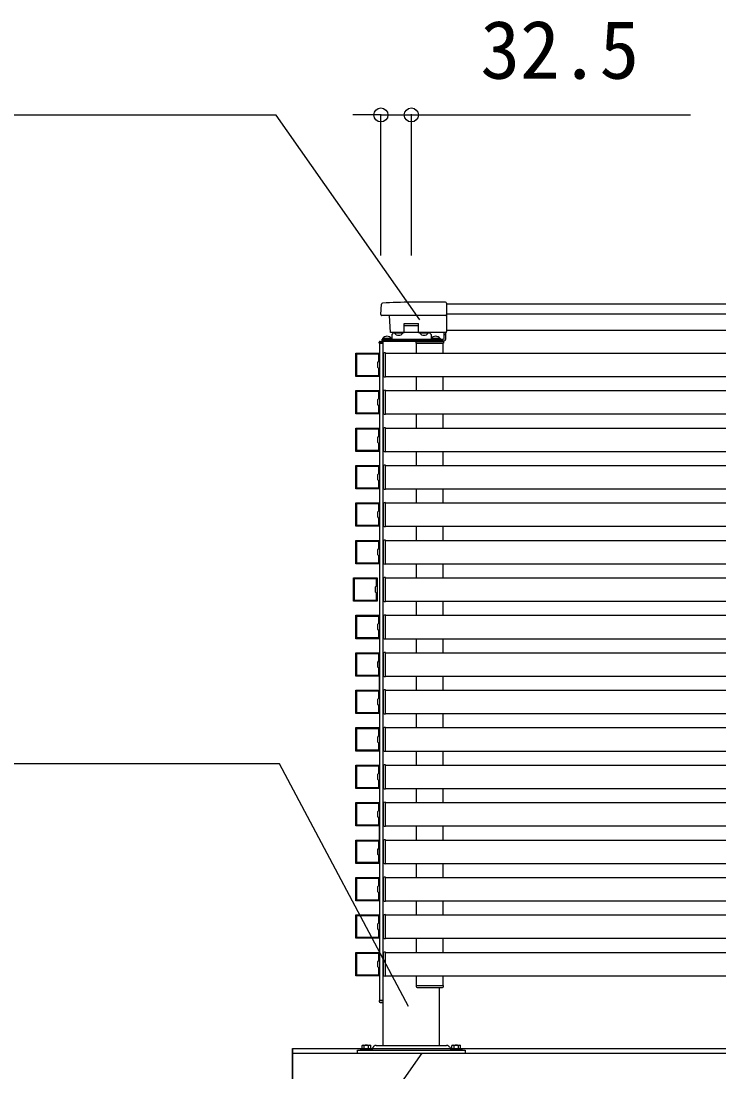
# Model space of a CAD drawing. Units: millimetres, scale not verified. Extents: x -4375 to 4375, y -6498 to 6472.
# Drawn here: x -1624 to -879, y 781 to 1904 of the extents above; entities that cross this region are included whole.
import ezdxf
from ezdxf.enums import TextEntityAlignment as Align

# ---------------------------------------------------------------- set-up
doc = ezdxf.new("R2010")
doc.units = ezdxf.units.MM
doc.header["$LTSCALE"] = 30
for name, color, linetype in [('0-2_YKK_11', 7, 'Continuous'), ('0-3_YKK_A1', 4, 'Continuous'), ('0-4_YKK_D', 6, 'Continuous')]:
    doc.layers.add(name, color=color, linetype=linetype)
doc.styles.add('ＭＳ ゴシック', font='')
doc.styles.get('ＭＳ ゴシック').set_extended_font_data('MS Gothic')

msp = doc.modelspace()

# ---------------------------------------------------------------- linework, layer by layer
at = {"layer": '0-2_YKK_11'}
for points in [[(-1241.33, 1524.1), (-1266.33, 1524.1), (-1266.33, 1549.1), (-1241.33, 1549.1)], [(-1242.13, 1524.9), (-1265.53, 1524.9), (-1265.53, 1548.3), (-1242.13, 1548.3), (-1242.13, 1540.3), (-1243.33, 1539.1), (-1243.33, 1534.1), (-1242.13, 1532.9)], [(-1241.33, 1484.1), (-1266.33, 1484.1), (-1266.33, 1509.1), (-1241.33, 1509.1)], [(-1242.13, 1484.9), (-1265.53, 1484.9), (-1265.53, 1508.3), (-1242.13, 1508.3), (-1242.13, 1500.3), (-1243.33, 1499.1), (-1243.33, 1494.1), (-1242.13, 1492.9)], [(-1241.33, 1444.1), (-1266.33, 1444.1), (-1266.33, 1469.1), (-1241.33, 1469.1)], [(-1242.13, 1444.9), (-1265.53, 1444.9), (-1265.53, 1468.3), (-1242.13, 1468.3), (-1242.13, 1460.3), (-1243.33, 1459.1), (-1243.33, 1454.1), (-1242.13, 1452.9)], [(-1241.33, 1404.1), (-1266.33, 1404.1), (-1266.33, 1429.1), (-1241.33, 1429.1)], [(-1242.13, 1404.9), (-1265.53, 1404.9), (-1265.53, 1428.3), (-1242.13, 1428.3), (-1242.13, 1420.3), (-1243.33, 1419.1), (-1243.33, 1414.1), (-1242.13, 1412.9)], [(-1241.33, 1364.1), (-1266.33, 1364.1), (-1266.33, 1389.1), (-1241.33, 1389.1)], [(-1242.13, 1364.9), (-1265.53, 1364.9), (-1265.53, 1388.3), (-1242.13, 1388.3), (-1242.13, 1380.3), (-1243.33, 1379.1), (-1243.33, 1374.1), (-1242.13, 1372.9)], [(-1241.33, 1324.1), (-1266.33, 1324.1), (-1266.33, 1349.1), (-1241.33, 1349.1)], [(-1242.13, 1324.9), (-1265.53, 1324.9), (-1265.53, 1348.3), (-1242.13, 1348.3), (-1242.13, 1340.3), (-1243.33, 1339.1), (-1243.33, 1334.1), (-1242.13, 1332.9)], [(-1243.83, 1284.1), (-1268.83, 1284.1), (-1268.83, 1309.1), (-1243.83, 1309.1)], [(-1244.63, 1284.9), (-1268.03, 1284.9), (-1268.03, 1308.3), (-1244.63, 1308.3), (-1244.63, 1300.3), (-1245.83, 1299.1), (-1245.83, 1294.1), (-1244.63, 1292.9)], [(-1241.33, 1244.1), (-1266.33, 1244.1), (-1266.33, 1269.1), (-1241.33, 1269.1)], [(-1242.13, 1244.9), (-1265.53, 1244.9), (-1265.53, 1268.3), (-1242.13, 1268.3), (-1242.13, 1260.3), (-1243.33, 1259.1), (-1243.33, 1254.1), (-1242.13, 1252.9)], [(-1241.33, 1204.1), (-1266.33, 1204.1), (-1266.33, 1229.1), (-1241.33, 1229.1)], [(-1242.13, 1204.9), (-1265.53, 1204.9), (-1265.53, 1228.3), (-1242.13, 1228.3), (-1242.13, 1220.3), (-1243.33, 1219.1), (-1243.33, 1214.1), (-1242.13, 1212.9)], [(-1241.33, 1164.1), (-1266.33, 1164.1), (-1266.33, 1189.1), (-1241.33, 1189.1)], [(-1242.13, 1164.9), (-1265.53, 1164.9), (-1265.53, 1188.3), (-1242.13, 1188.3), (-1242.13, 1180.3), (-1243.33, 1179.1), (-1243.33, 1174.1), (-1242.13, 1172.9)], [(-1241.33, 1124.1), (-1266.33, 1124.1), (-1266.33, 1149.1), (-1241.33, 1149.1)], [(-1242.13, 1124.9), (-1265.53, 1124.9), (-1265.53, 1148.3), (-1242.13, 1148.3), (-1242.13, 1140.3), (-1243.33, 1139.1), (-1243.33, 1134.1), (-1242.13, 1132.9)], [(-1241.33, 1084.1), (-1266.33, 1084.1), (-1266.33, 1109.1), (-1241.33, 1109.1)], [(-1242.13, 1084.9), (-1265.53, 1084.9), (-1265.53, 1108.3), (-1242.13, 1108.3), (-1242.13, 1100.3), (-1243.33, 1099.1), (-1243.33, 1094.1), (-1242.13, 1092.9)], [(-1241.33, 1044.1), (-1266.33, 1044.1), (-1266.33, 1069.1), (-1241.33, 1069.1)], [(-1242.13, 1044.9), (-1265.53, 1044.9), (-1265.53, 1068.3), (-1242.13, 1068.3), (-1242.13, 1060.3), (-1243.33, 1059.1), (-1243.33, 1054.1), (-1242.13, 1052.9)], [(-1241.33, 1004.1), (-1266.33, 1004.1), (-1266.33, 1029.1), (-1241.33, 1029.1)], [(-1242.13, 1004.9), (-1265.53, 1004.9), (-1265.53, 1028.3), (-1242.13, 1028.3), (-1242.13, 1020.3), (-1243.33, 1019.1), (-1243.33, 1014.1), (-1242.13, 1012.9)], [(-1241.33, 964.1), (-1266.33, 964.1), (-1266.33, 989.1), (-1241.33, 989.1)], [(-1242.13, 964.9), (-1265.53, 964.9), (-1265.53, 988.3), (-1242.13, 988.3), (-1242.13, 980.3), (-1243.33, 979.1), (-1243.33, 974.1), (-1242.13, 972.9)], [(-1241.33, 924.1), (-1266.33, 924.1), (-1266.33, 949.1), (-1241.33, 949.1)], [(-1242.13, 924.9), (-1265.53, 924.9), (-1265.53, 948.3), (-1242.13, 948.3), (-1242.13, 940.3), (-1243.33, 939.1), (-1243.33, 934.1), (-1242.13, 932.9)], [(-1241.33, 884.1), (-1266.33, 884.1), (-1266.33, 909.1), (-1241.33, 909.1)], [(-1242.13, 884.9), (-1265.53, 884.9), (-1265.53, 908.3), (-1242.13, 908.3), (-1242.13, 900.3), (-1243.33, 899.1), (-1243.33, 894.1), (-1242.13, 892.9)]]:
    msp.add_lwpolyline(points, close=True, dxfattribs=at)
at = {"layer": '0-3_YKK_A1'}
for p, q in [((-1239.73, 1590.36), (-1239.04, 1601.51)), ((-1170.73, 1603.4), (-1207.23, 1603.4)), ((-1169.73, 1602.4), (-1169.73, 1572.03)), ((-1169.73, 1601.6), (1275.77, 1601.6)), ((-1170.73, 1589.3), (-1238.73, 1589.3)), ((-1229.52, 1571.1), (-1230.48, 1589.3)), ((-1169.73, 1591.1), (1275.77, 1591.1)), ((-1214.73, 1578.6), (-1199.73, 1578.6)), ((-1199.73, 1571.1), (-1199.73, 1580.6)), ((-1169.73, 1573.6), (1275.9, 1573.6)), ((-1240.43, 1561.6), (-1237.23, 1561.6)), ((-1240.43, 1561.6), (-1237.23, 1561.6)), ((-1238.23, 1564.1), (-1173.23, 1564.1)), ((-1228.48, 1564.1), (-1237.98, 1564.1)), ((-1237.23, 809.6), (-1237.23, 1561.6)), ((-1170.73, 1571.1), (-1229.52, 1571.1)), ((-1229.52, 1564.1), (-1229.52, 1564.1)), ((-1228.48, 1564.61), (-1228.48, 1564.1)), ((-1226.23, 1571.1), (-1228.23, 1569.1)), ((-1228.23, 1569.1), (-1228.23, 1564.1)), ((-1226.23, 1571.1), (-1214.73, 1571.1)), ((-1225.48, 1570.59), (-1225.48, 1571.1)), ((-1225.48, 1571.1), (-1215.98, 1571.1)), ((-1201.93, 1559.6), (-1201.93, 1560.6)), ((-1200.93, 1561.6), (-1174.03, 1561.6)), ((-1199.73, 1571.1), (-1188.23, 1571.1)), ((-1198.48, 1570.59), (-1198.48, 1571.1)), ((-1198.48, 1571.1), (-1188.98, 1571.1)), ((-1188.23, 1571.1), (-1186.23, 1569.1)), ((-1186.23, 1569.1), (-1186.23, 1564.1)), ((-1176.48, 1564.1), (-1185.98, 1564.1)), ((-1176.48, 1564.61), (-1176.48, 1564.1)), ((-1176.23, 1564.1), (-1176.23, 1562.1)), ((-1173.03, 1560.6), (-1173.03, 1559.6)), ((-1172.23, 1565.1), (-1172.23, 1571.1)), ((-1172.23, 1565.1), (-1172.23, 1571.1)), ((-1172.23, 1571.1), (-1170.23, 1571.1)), ((-1172.23, 1569.1), (-1170.23, 1569.1)), ((-1169.73, 1571.1), (-1170.73, 1571.1)), ((-1170.23, 1565.1), (-1170.23, 1571.1)), ((-1170.23, 1565.1), (-1170.23, 1571.1)), ((-1241.23, 1559.6), (-1241.23, 857.6)), ((-1241.23, 1559.6), (-1237.23, 1559.6)), ((-1234.73, 1549.1), (-12.23, 1549.1)), ((-1201.93, 1559.6), (-1173.03, 1559.6)), ((-1201.73, 1549.1), (-1201.73, 1559.6)), ((-1173.23, 1549.1), (-1173.23, 1559.6)), ((-1237.23, 1548.31), (-1237.23, 1524.89)), ((-1234.73, 1524.4), (-1234.73, 1548.8)), ((-1236.29, 1523.89), (-1234.73, 1523.8)), ((-1234.73, 1523.8), (-1234.73, 1524.4)), ((-1234.73, 1524.1), (-12.23, 1524.1)), ((-1201.73, 1509.1), (-1201.73, 1524.1)), ((-1173.23, 1509.1), (-1173.23, 1524.1)), ((-1237.23, 1508.31), (-1237.23, 1484.89)), ((-1234.73, 1509.1), (-12.23, 1509.1)), ((-1234.73, 1484.4), (-1234.73, 1508.8)), ((-1236.29, 1483.89), (-1234.73, 1483.8)), ((-1234.73, 1483.8), (-1234.73, 1484.4)), ((-1234.73, 1484.1), (-12.23, 1484.1)), ((-1201.73, 1469.1), (-1201.73, 1484.1)), ((-1173.23, 1469.1), (-1173.23, 1484.1)), ((-1237.23, 1468.31), (-1237.23, 1444.89)), ((-1234.73, 1469.1), (-12.23, 1469.1)), ((-1234.73, 1444.4), (-1234.73, 1468.8)), ((-1236.29, 1443.89), (-1234.73, 1443.8)), ((-1234.73, 1443.8), (-1234.73, 1444.4)), ((-1234.73, 1444.1), (-12.23, 1444.1)), ((-1201.73, 1429.1), (-1201.73, 1444.1)), ((-1173.23, 1429.1), (-1173.23, 1444.1)), ((-1237.23, 1428.31), (-1237.23, 1404.89)), ((-1234.73, 1429.1), (-12.23, 1429.1)), ((-1234.73, 1404.4), (-1234.73, 1428.8)), ((-1236.29, 1403.89), (-1234.73, 1403.8)), ((-1234.73, 1403.8), (-1234.73, 1404.4)), ((-1234.73, 1404.1), (-12.23, 1404.1)), ((-1201.73, 1389.1), (-1201.73, 1404.1)), ((-1173.23, 1389.1), (-1173.23, 1404.1)), ((-1237.23, 1388.31), (-1237.23, 1364.89)), ((-1234.73, 1389.1), (-12.23, 1389.1)), ((-1234.73, 1364.4), (-1234.73, 1388.8)), ((-1236.29, 1363.89), (-1234.73, 1363.8)), ((-1234.73, 1363.8), (-1234.73, 1364.4)), ((-1234.73, 1364.1), (-12.23, 1364.1)), ((-1201.73, 1349.1), (-1201.73, 1364.1)), ((-1173.23, 1349.1), (-1173.23, 1364.1)), ((-1237.23, 1348.31), (-1237.23, 1324.89)), ((-1234.73, 1349.1), (-12.23, 1349.1)), ((-1234.73, 1324.4), (-1234.73, 1348.8)), ((-1236.29, 1323.89), (-1234.73, 1323.8)), ((-1234.73, 1323.8), (-1234.73, 1324.4)), ((-1234.73, 1324.1), (-12.23, 1324.1)), ((-1201.73, 1309.1), (-1201.73, 1324.1)), ((-1173.23, 1309.1), (-1173.23, 1324.1)), ((-1237.23, 1308.31), (-1237.23, 1284.89)), ((-1234.73, 1309.1), (-12.23, 1309.1)), ((-1234.73, 1284.4), (-1234.73, 1308.8)), ((-1236.29, 1283.89), (-1234.73, 1283.8)), ((-1234.73, 1283.8), (-1234.73, 1284.4)), ((-1234.73, 1284.1), (-12.23, 1284.1)), ((-1201.73, 1269.1), (-1201.73, 1284.1)), ((-1173.23, 1269.1), (-1173.23, 1284.1)), ((-1237.23, 1268.31), (-1237.23, 1244.89)), ((-1234.73, 1269.1), (-12.23, 1269.1)), ((-1234.73, 1244.4), (-1234.73, 1268.8)), ((-1236.29, 1243.89), (-1234.73, 1243.8)), ((-1234.73, 1243.8), (-1234.73, 1244.4)), ((-1234.73, 1244.1), (-12.23, 1244.1)), ((-1201.73, 1229.1), (-1201.73, 1244.1)), ((-1173.23, 1229.1), (-1173.23, 1244.1)), ((-1241.23, 1190.06), (-1241.23, 1227.14)), ((-1241.23, 1227.14), (-1241.23, 1190.06)), ((-1237.23, 1228.31), (-1237.23, 1204.89)), ((-1234.73, 1229.1), (-12.23, 1229.1)), ((-1234.73, 1204.4), (-1234.73, 1228.8)), ((-1236.29, 1203.89), (-1234.73, 1203.8)), ((-1234.73, 1203.8), (-1234.73, 1204.4)), ((-1234.73, 1204.1), (-12.23, 1204.1)), ((-1201.73, 1189.1), (-1201.73, 1204.1)), ((-1173.23, 1189.1), (-1173.23, 1204.1)), ((-1237.23, 1188.31), (-1237.23, 1164.89)), ((-1234.73, 1189.1), (-12.23, 1189.1)), ((-1234.73, 1164.4), (-1234.73, 1188.8)), ((-1236.29, 1163.89), (-1234.73, 1163.8)), ((-1234.73, 1163.8), (-1234.73, 1164.4)), ((-1234.73, 1164.1), (-12.23, 1164.1)), ((-1201.73, 1149.1), (-1201.73, 1164.1)), ((-1173.23, 1149.1), (-1173.23, 1164.1)), ((-1237.23, 1148.31), (-1237.23, 1124.89)), ((-1234.73, 1149.1), (-12.23, 1149.1)), ((-1234.73, 1124.4), (-1234.73, 1148.8)), ((-1236.29, 1123.89), (-1234.73, 1123.8)), ((-1234.73, 1123.8), (-1234.73, 1124.4)), ((-1234.73, 1124.1), (-12.23, 1124.1)), ((-1201.73, 1109.1), (-1201.73, 1124.1)), ((-1173.23, 1109.1), (-1173.23, 1124.1)), ((-1237.23, 1108.31), (-1237.23, 1084.89)), ((-1234.73, 1109.1), (-12.23, 1109.1)), ((-1234.73, 1084.4), (-1234.73, 1108.8)), ((-1236.29, 1083.89), (-1234.73, 1083.8)), ((-1234.73, 1083.8), (-1234.73, 1084.4)), ((-1234.73, 1084.1), (-12.23, 1084.1)), ((-1201.73, 1069.1), (-1201.73, 1084.1)), ((-1173.23, 1069.1), (-1173.23, 1084.1)), ((-1237.23, 1068.31), (-1237.23, 1044.89)), ((-1234.73, 1069.1), (-12.23, 1069.1)), ((-1234.73, 1044.4), (-1234.73, 1068.8)), ((-1241.23, 1012.06), (-1241.23, 1049.14)), ((-1236.29, 1043.89), (-1234.73, 1043.8)), ((-1234.73, 1043.8), (-1234.73, 1044.4)), ((-1234.73, 1044.1), (-12.23, 1044.1)), ((-1201.73, 1029.1), (-1201.73, 1044.1)), ((-1173.23, 1029.1), (-1173.23, 1044.1)), ((-1237.23, 1028.31), (-1237.23, 1004.89)), ((-1234.73, 1029.1), (-12.23, 1029.1)), ((-1234.73, 1004.4), (-1234.73, 1028.8)), ((-1236.29, 1003.89), (-1234.73, 1003.8)), ((-1234.73, 1003.8), (-1234.73, 1004.4)), ((-1234.73, 1004.1), (-12.23, 1004.1)), ((-1201.73, 989.1), (-1201.73, 1004.1)), ((-1173.23, 989.1), (-1173.23, 1004.1)), ((-1237.23, 988.31), (-1237.23, 964.89)), ((-1234.73, 989.1), (-12.23, 989.1)), ((-1234.73, 964.4), (-1234.73, 988.8)), ((-1236.29, 963.89), (-1234.73, 963.8)), ((-1234.73, 963.8), (-1234.73, 964.4)), ((-1234.73, 964.1), (-12.23, 964.1)), ((-1201.73, 949.1), (-1201.73, 964.1)), ((-1173.23, 949.1), (-1173.23, 964.1)), ((-1237.23, 948.31), (-1237.23, 924.89)), ((-1234.73, 949.1), (-12.23, 949.1)), ((-1234.73, 924.4), (-1234.73, 948.8)), ((-1236.29, 923.89), (-1234.73, 923.8)), ((-1234.73, 923.8), (-1234.73, 924.4)), ((-1234.73, 924.1), (-12.23, 924.1)), ((-1201.73, 909.1), (-1201.73, 924.1)), ((-1173.23, 909.1), (-1173.23, 924.1)), ((-1237.23, 908.31), (-1237.23, 884.89)), ((-1234.73, 909.1), (-12.23, 909.1)), ((-1234.73, 884.4), (-1234.73, 908.8)), ((-1236.29, 883.89), (-1234.73, 883.8)), ((-1234.73, 883.8), (-1234.73, 884.4)), ((-1234.73, 884.1), (-12.23, 884.1)), ((-1201.73, 873.6), (-1201.73, 884.1)), ((-1173.23, 873.6), (-1173.23, 884.1)), ((-1201.93, 873.6), (-1173.03, 873.6)), ((-1201.93, 873.6), (-1201.93, 872.6)), ((-1200.93, 871.6), (-1174.03, 871.6)), ((-1177.23, 809.6), (-1177.23, 871.6)), ((-1173.03, 872.6), (-1173.03, 873.6)), ((-1241.23, 857.6), (-1237.23, 857.6)), ((-1240.43, 855.6), (-1237.23, 855.6)), ((-1259.23, 810.1), (-1259.84, 809.74)), ((-1259.84, 806.6), (-1259.84, 809.74)), ((-1259.23, 810.1), (-1251.23, 810.1)), ((-1257.54, 806.6), (-1257.54, 809.74)), ((-1252.92, 806.6), (-1252.92, 809.74)), ((-1251.23, 810.1), (-1250.61, 809.74)), ((-1250.61, 806.6), (-1250.61, 809.74)), ((-1244.94, 809.6), (-1169.51, 809.6)), ((-1163.23, 810.1), (-1163.84, 809.74)), ((-1163.84, 806.6), (-1163.84, 809.74)), ((-1163.23, 810.1), (-1155.23, 810.1)), ((-1161.54, 806.6), (-1161.54, 809.74)), ((-1156.92, 806.6), (-1156.92, 809.74)), ((-1155.23, 810.1), (-1154.61, 809.74)), ((-1154.61, 806.6), (-1154.61, 809.74)), ((-1334.23, 806.6), (1314.77, 806.6)), ((-1334.23, 801.6), (1314.77, 801.6)), ((-1310.64, 806.6), (96.19, 806.6)), ((-1264.73, 801.6), (-1264.73, 804.8)), ((-1264.73, 801.6), (-1264.73, 804.8)), ((-1264.73, 804.8), (-1149.73, 804.8)), ((-1264.73, 801.6), (-1149.73, 801.6)), ((-1259.93, 806.6), (-1250.53, 806.6)), ((-1259.93, 805.6), (-1259.93, 806.6)), ((-1257.73, 806.6), (-1252.73, 806.6)), ((-1250.53, 806.6), (-1250.53, 805.6)), ((-1248.14, 807.75), (-1249.38, 805.6)), ((-1166.31, 807.75), (-1165.07, 805.6)), ((-1163.93, 806.6), (-1154.53, 806.6)), ((-1163.93, 805.6), (-1163.93, 806.6)), ((-1161.73, 806.6), (-1156.73, 806.6)), ((-1154.53, 806.6), (-1154.53, 805.6)), ((-1149.73, 804.8), (-1149.73, 801.6)), ((-1149.73, 804.8), (-1149.73, 801.6))]:
    msp.add_line(p, q, dxfattribs=at)
for points in [[(-1214.73, 1571.1), (-1214.73, 1580.6), (-1199.73, 1580.6)], [(-1237.23, 1559.6), (-1241.43, 1559.6), (-1241.43, 1560.6)], [(-1237.23, 1559.6), (-1241.43, 1559.6), (-1241.43, 1560.6)], [(-1173.23, 1562.1), (-1238.23, 1562.1), (-1238.23, 1564.1)], [(-1228.48, 1564.61), (-1237.98, 1564.61), (-1237.98, 1564.1)], [(-1225.48, 1570.59), (-1215.98, 1570.59), (-1215.98, 1571.1)], [(-1198.48, 1570.59), (-1188.98, 1570.59), (-1188.98, 1571.1)], [(-1176.48, 1564.61), (-1185.98, 1564.61), (-1185.98, 1564.1)], [(-1234.73, 1548.8), (-1234.73, 1549.4), (-1236.29, 1549.3)], [(-1234.73, 1508.8), (-1234.73, 1509.4), (-1236.29, 1509.3)], [(-1234.73, 1468.8), (-1234.73, 1469.4), (-1236.29, 1469.3)], [(-1234.73, 1428.8), (-1234.73, 1429.4), (-1236.29, 1429.3)], [(-1234.73, 1388.8), (-1234.73, 1389.4), (-1236.29, 1389.3)], [(-1234.73, 1348.8), (-1234.73, 1349.4), (-1236.29, 1349.3)], [(-1234.73, 1308.8), (-1234.73, 1309.4), (-1236.29, 1309.3)], [(-1234.73, 1268.8), (-1234.73, 1269.4), (-1236.29, 1269.3)], [(-1234.73, 1228.8), (-1234.73, 1229.4), (-1236.29, 1229.3)], [(-1234.73, 1188.8), (-1234.73, 1189.4), (-1236.29, 1189.3)], [(-1234.73, 1148.8), (-1234.73, 1149.4), (-1236.29, 1149.3)], [(-1234.73, 1108.8), (-1234.73, 1109.4), (-1236.29, 1109.3)], [(-1234.73, 1068.8), (-1234.73, 1069.4), (-1236.29, 1069.3)], [(-1234.73, 1028.8), (-1234.73, 1029.4), (-1236.29, 1029.3)], [(-1234.73, 988.8), (-1234.73, 989.4), (-1236.29, 989.3)], [(-1234.73, 948.8), (-1234.73, 949.4), (-1236.29, 949.3)], [(-1234.73, 908.8), (-1234.73, 909.4), (-1236.29, 909.3)], [(-1237.23, 857.6), (-1241.43, 857.6), (-1241.43, 856.6)], [(-1334.23, 806.6), (-1334.23, 664.6), (-1334.23, 806.6)]]:
    msp.add_lwpolyline(points, dxfattribs=at)
for points in [[(-1207.23, 1561.6), (-1238.23, 1561.6), (-1238.23, 1562.1), (-1176.23, 1562.1), (-1176.23, 1561.6)], [(-1249.23, 804.8), (-1261.23, 804.8), (-1261.23, 805.6), (-1249.23, 805.6)], [(-1153.23, 804.8), (-1165.23, 804.8), (-1165.23, 805.6), (-1153.23, 805.6)]]:
    msp.add_lwpolyline(points, close=True, dxfattribs=at)
for centre, radius, start, end in [((-1238.05, 1601.45), 1, 93.52807, 176.5), ((-1207.23, 1101.6), 501.8, 89.99666, 93.52807), ((-1170.73, 1602.4), 1, 0, 90), ((-1238.73, 1590.3), 1, 176.5, 270), ((-1170.73, 1590.3), 1, 270, 0), ((-1240.43, 1560.6), 1, 90, 180), ((-1240.43, 1560.6), 1, 90, 180), ((-1233.23, 1561.33), 5.77, 34.65097, 145.34903), ((-1220.73, 1573.87), 5.77, 214.65097, 325.34903), ((-1200.93, 1560.6), 1, 90, 180), ((-1193.73, 1573.87), 5.77, 214.65097, 325.34903), ((-1181.23, 1561.33), 5.77, 34.65097, 145.34903), ((-1174.03, 1560.6), 1, 0, 90), ((-1173.23, 1565.1), 1, 270, 0), ((-1173.23, 1565.1), 3, 270, 0), ((-1173.23, 1565.1), 1, 270, 0), ((-1173.23, 1565.1), 3, 270, 0), ((-1236.23, 1548.31), 1, 93.5, 180), ((-1236.23, 1524.89), 1, 180, 266.5), ((-1236.23, 1508.31), 1, 93.5, 180), ((-1236.23, 1484.89), 1, 180, 266.5), ((-1236.23, 1468.31), 1, 93.5, 180), ((-1236.23, 1444.89), 1, 180, 266.5), ((-1236.23, 1428.31), 1, 93.5, 180), ((-1236.23, 1404.89), 1, 180, 266.5), ((-1236.23, 1388.31), 1, 93.5, 180), ((-1236.23, 1364.89), 1, 180, 266.5), ((-1236.23, 1348.31), 1, 93.5, 180), ((-1236.23, 1324.89), 1, 180, 266.5), ((-1236.23, 1308.31), 1, 93.5, 180), ((-1236.23, 1284.89), 1, 180, 266.5), ((-1236.23, 1268.31), 1, 93.5, 180), ((-1236.23, 1244.89), 1, 180, 266.5), ((-1236.23, 1228.31), 1, 93.5, 180), ((-1236.23, 1204.89), 1, 180, 266.5), ((-1236.23, 1188.31), 1, 93.5, 180), ((-1236.23, 1164.89), 1, 180, 266.5), ((-1236.23, 1148.31), 1, 93.5, 180), ((-1236.23, 1124.89), 1, 180, 266.5), ((-1236.23, 1108.31), 1, 93.5, 180), ((-1236.23, 1084.89), 1, 180, 266.5), ((-1236.23, 1068.31), 1, 93.5, 180), ((-1236.23, 1044.89), 1, 180, 266.5), ((-1236.23, 1028.31), 1, 93.5, 180), ((-1236.23, 1004.89), 1, 180, 266.5), ((-1236.23, 988.31), 1, 93.5, 180), ((-1236.23, 964.89), 1, 180, 266.5), ((-1236.23, 948.31), 1, 93.5, 180), ((-1236.23, 924.89), 1, 180, 266.5), ((-1236.23, 908.31), 1, 93.5, 180), ((-1236.23, 884.89), 1, 180, 266.5), ((-1200.93, 872.6), 1, 180, 270), ((-1174.03, 872.6), 1, 270, 0), ((-1240.43, 856.6), 1, 180, 270), ((-1258.69, 808.06), 2.04, 55.61575, 124.38425), ((-1255.23, 802.46), 7.64, 72.41205, 107.58795), ((-1251.76, 808.06), 2.04, 55.61575, 124.38425), ((-1244.94, 805.9), 3.7, 90, 149.99999), ((-1169.51, 805.9), 3.7, 30.00001, 90), ((-1162.69, 808.06), 2.04, 55.61575, 124.38425), ((-1159.23, 802.46), 7.64, 72.41205, 107.58795), ((-1155.76, 808.06), 2.04, 55.61575, 124.38425)]:
    msp.add_arc(centre, radius, start, end, dxfattribs=at)
msp.add_ellipse((-1170.73, 1571.87), major_axis=(-0.01, -19.11), ratio=0.052332, start_param=1.5307646, end_param=1.5795349, dxfattribs=at)
at = {"layer": '0-4_YKK_D'}
for p, q in [((-1239.73, 1803.4), (-1269.73, 1803.4)), ((-1239.73, 1653.4), (-1239.73, 1804.4)), ((-1239.73, 1803.4), (-1207.23, 1803.4)), ((-1207.23, 1653.4), (-1207.23, 1804.4)), ((-1207.23, 1803.4), (-909.21, 1803.4))]:
    msp.add_line(p, q, dxfattribs=at)
for points in [[(-1198.17, 1584.74), (-1351.65, 1803.37), (-2437.31, 1803.37)], [(-1210.29, 851.33), (-1348.15, 1110.61), (-2125.42, 1110.61)], [(-1196.09, 801.6), (-1432.06, 464.6), (-2228.89, 464.6)]]:
    msp.add_lwpolyline(points, dxfattribs=at)
for centre in [(-1239.73, 1803.4), (-1207.23, 1803.4)]:
    msp.add_circle(centre, 7.5, dxfattribs=at)

# ---------------------------------------------------------------- texts
at = {"layer": '0-4_YKK_D', "style": 'ＭＳ ゴシック'}
msp.add_text('32.5', height=62.32, dxfattribs=at).set_placement((-1133.5, 1823.4), align=Align.BOTTOM_LEFT)

doc.saveas('drawing.dxf')
